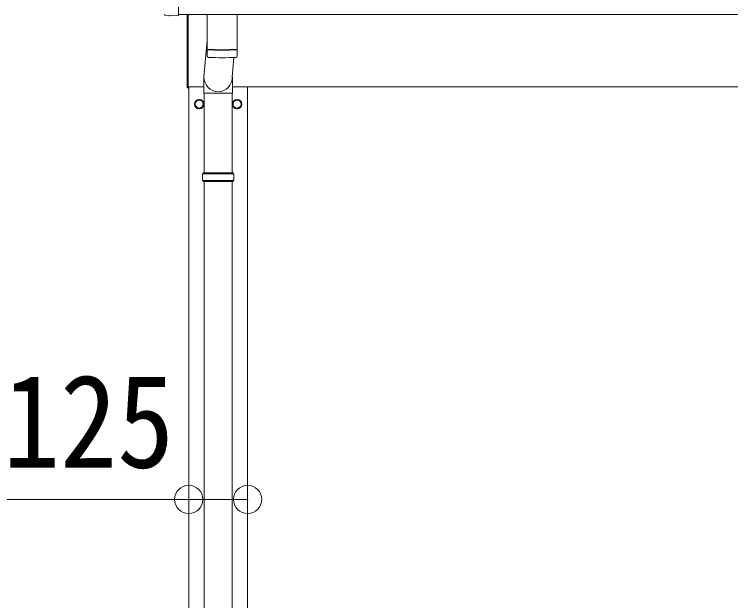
# Model space of a CAD drawing. Units: millimetres at full size, sheet at 1:60; details may follow other scales. Extents: x -16864 to 16864, y -11640 to 11640.
# Drawn here: x -11339 to -9819, y -5296 to -4051 of the extents above; entities that cross this region are included whole.
import ezdxf
from ezdxf.enums import TextEntityAlignment as Align

# ---------------------------------------------------------------- set-up
doc = ezdxf.new("R2010")
doc.units = ezdxf.units.MM
doc.header["$LTSCALE"] = 60
doc.header["$PDMODE"] = 32
doc.header["$PDSIZE"] = 60
for name, color, linetype, lineweight in [('0-2_TEXT1', 4, 'Continuous', 9), ('0-8_TABLE1', 6, 'Continuous', 9), ('0-9_DIM1', 7, 'Continuous', 9)]:
    doc.layers.add(name, color=color, linetype=linetype, lineweight=lineweight)
doc.styles.add('ＭＳ ゴシック', font='')
doc.styles.get('ＭＳ ゴシック').set_extended_font_data('MS Gothic')

msp = doc.modelspace()

# ---------------------------------------------------------------- linework, layer by layer
at = {"layer": '0-2_TEXT1'}
for p, q in [((-10990.98, -3855.76), (-10990.98, -4054.61)), ((-11010.62, -4054.61), (-11017.53, -4054.25)), ((-10990.98, -4051.59), (-6148.98, -4051.59)), ((-10971.98, -4207.49), (-10971.98, -4051.69)), ((-10969.98, -4051.69), (-10969.98, -4207.49)), ((-10969.98, -4207.49), (-10971.98, -4207.49)), ((-10969.98, -4204.99), (-10936.63, -4204.99)), ((-10968.98, -7059.99), (-10968.98, -4204.99)), ((-10876.33, -4204.99), (-6263.63, -4204.99)), ((-10843.98, -4204.99), (-10843.98, -7059.99)), ((-10937.89, -4241.74), (-10937.99, -4241.74)), ((-10937.89, -4242.24), (-10937.99, -4242.24)), ((-10875.08, -4241.74), (-10874.98, -4241.74)), ((-10875.08, -4242.24), (-10874.98, -4242.24))]:
    msp.add_line(p, q, dxfattribs=at)
msp.add_lwpolyline([(-11009.87, -4054.34), (-11009.21, -4053.71), (-10990.98, -4054.62)], dxfattribs=at)
for points in [[(-10946.48, -4232.18), (-10954.98, -4237.08), (-10954.98, -4246.9), (-10946.48, -4251.8), (-10937.98, -4246.9), (-10937.98, -4237.08)], [(-10866.48, -4232.18), (-10857.98, -4237.08), (-10857.98, -4246.9), (-10866.48, -4251.8), (-10874.98, -4246.9), (-10874.98, -4237.08)]]:
    msp.add_lwpolyline(points, close=True, dxfattribs=at)
for centre, radius in [((-10946.48, -4241.99), 10), ((-10946.48, -4241.99), 8.5), ((-10866.48, -4241.99), 10), ((-10866.48, -4241.99), 8.5)]:
    msp.add_circle(centre, radius, dxfattribs=at)
for centre, start, end in [((-10946.48, -4241.99), 171.25399, 188.74601), ((-10946.48, -4241.99), 111.25399, 128.74601), ((-10946.48, -4241.99), 51.25399, 68.74601), ((-10946.48, -4241.99), 1.66581, 8.74601), ((-10866.48, -4241.99), 171.25399, 178.33419), ((-10866.48, -4241.99), 111.25399, 128.74601), ((-10866.48, -4241.99), 51.25399, 68.74601), ((-10866.48, -4241.99), 351.25399, 8.74601), ((-10946.48, -4241.99), 231.25399, 248.74601), ((-10946.48, -4241.99), 291.25399, 308.74601), ((-10946.48, -4241.99), 351.25399, 358.33419), ((-10866.48, -4241.99), 181.66581, 188.74601), ((-10866.48, -4241.99), 231.25399, 248.74601), ((-10866.48, -4241.99), 291.25399, 308.74601)]:
    msp.add_arc(centre, 8.6, start, end, dxfattribs=at)
for centre, major_axis, start_param, end_param in [((-11017.37, -4051.25), (-2.18, -2.07), 5.5252311, 7.0411395), ((-11010.56, -4053.61), (-0.727, -0.69), 0.7579542, 1.5707963)]:
    msp.add_ellipse(centre, major_axis=major_axis, ratio=0.9974, start_param=start_param, end_param=end_param, dxfattribs=at)
at = {"layer": '0-8_TABLE1'}
msp.add_lwpolyline([(-10843.98, -5080.66), (-10968.98, -5080.66), (-11593.56, -5080.66)], dxfattribs=at)
for p in [(-10968.98, -5080.66), (-10843.98, -5080.66)]:
    msp.add_point(p, dxfattribs=at)
at = {"layer": '0-9_DIM1'}
for p, q in [((-10929.98, -4051.59), (-10929.98, -4125.54)), ((-10865.98, -4051.59), (-10865.98, -4125.54)), ((-10929.98, -4106.73), (-10936.54, -4184.04)), ((-10929.79, -4139.52), (-10930.01, -4126.54)), ((-10925.51, -4125.82), (-10925.49, -4126.82)), ((-10870.46, -4125.82), (-10870.48, -4126.82)), ((-10865.95, -4126.54), (-10866.18, -4139.52)), ((-10872.99, -4142.89), (-10876.43, -4184.04)), ((-10936.63, -4218.7), (-10936.63, -4184.04)), ((-10876.33, -4218.7), (-10876.33, -4184.04)), ((-10936.63, -4218.7), (-10906.48, -4218.7)), ((-10936.48, -4218.7), (-10936.48, -4388)), ((-10876.33, -4218.7), (-10906.48, -4218.7)), ((-10876.48, -4218.7), (-10876.48, -4388)), ((-10873.48, -4390), (-10939.48, -4390)), ((-10874.48, -4388), (-10938.48, -4388)), ((-10938.48, -4388), (-10938.48, -4390)), ((-10874.48, -4388), (-10874.48, -4390)), ((-10873.48, -4404), (-10939.48, -4404)), ((-10938.48, -4406), (-10938.48, -4404)), ((-10874.48, -4406), (-10938.48, -4406)), ((-10936.48, -4406), (-10936.48, -5400.99)), ((-10876.48, -4406), (-10876.48, -5400.99)), ((-10874.48, -4406), (-10874.48, -4404))]:
    msp.add_line(p, q, dxfattribs=at)
for centre, radius, start, end in [((-10897.98, -3645.81), 480.8, 266.18381, 273.81619), ((-10897.98, -3646.81), 480.8, 266.18381, 273.81619), ((-10926.36, -4139.29), 3.43, 183.91307, 262.91645), ((-10897.99, -3623.83), 519.67, 266.82357, 273.17802), ((-10869.6, -4139.29), 3.43, 277.00994, 356.09787), ((-10890.73, -4397), 49.25, 171.82876, 180.00002), ((-10922.23, -4397), 49.25, 359.99998, 8.17124), ((-10890.73, -4397), 49.25, 180.00002, 188.17127), ((-10922.23, -4397), 49.25, 351.82873, 359.99998)]:
    msp.add_arc(centre, radius, start, end, dxfattribs=at)
msp.add_ellipse((-10906.48, -4184.04), major_axis=(0, -31.56), ratio=0.952301, start_param=4.712389, end_param=7.8539816, dxfattribs=at)

# ---------------------------------------------------------------- texts
at = {"layer": '0-8_TABLE1', "color": 7, "style": 'ＭＳ ゴシック', "width": 0.9}
msp.add_text('□125', height=197.9, dxfattribs=at).set_placement((-11606.16, -5072.8), align=Align.BOTTOM_LEFT)

doc.saveas('drawing.dxf')
